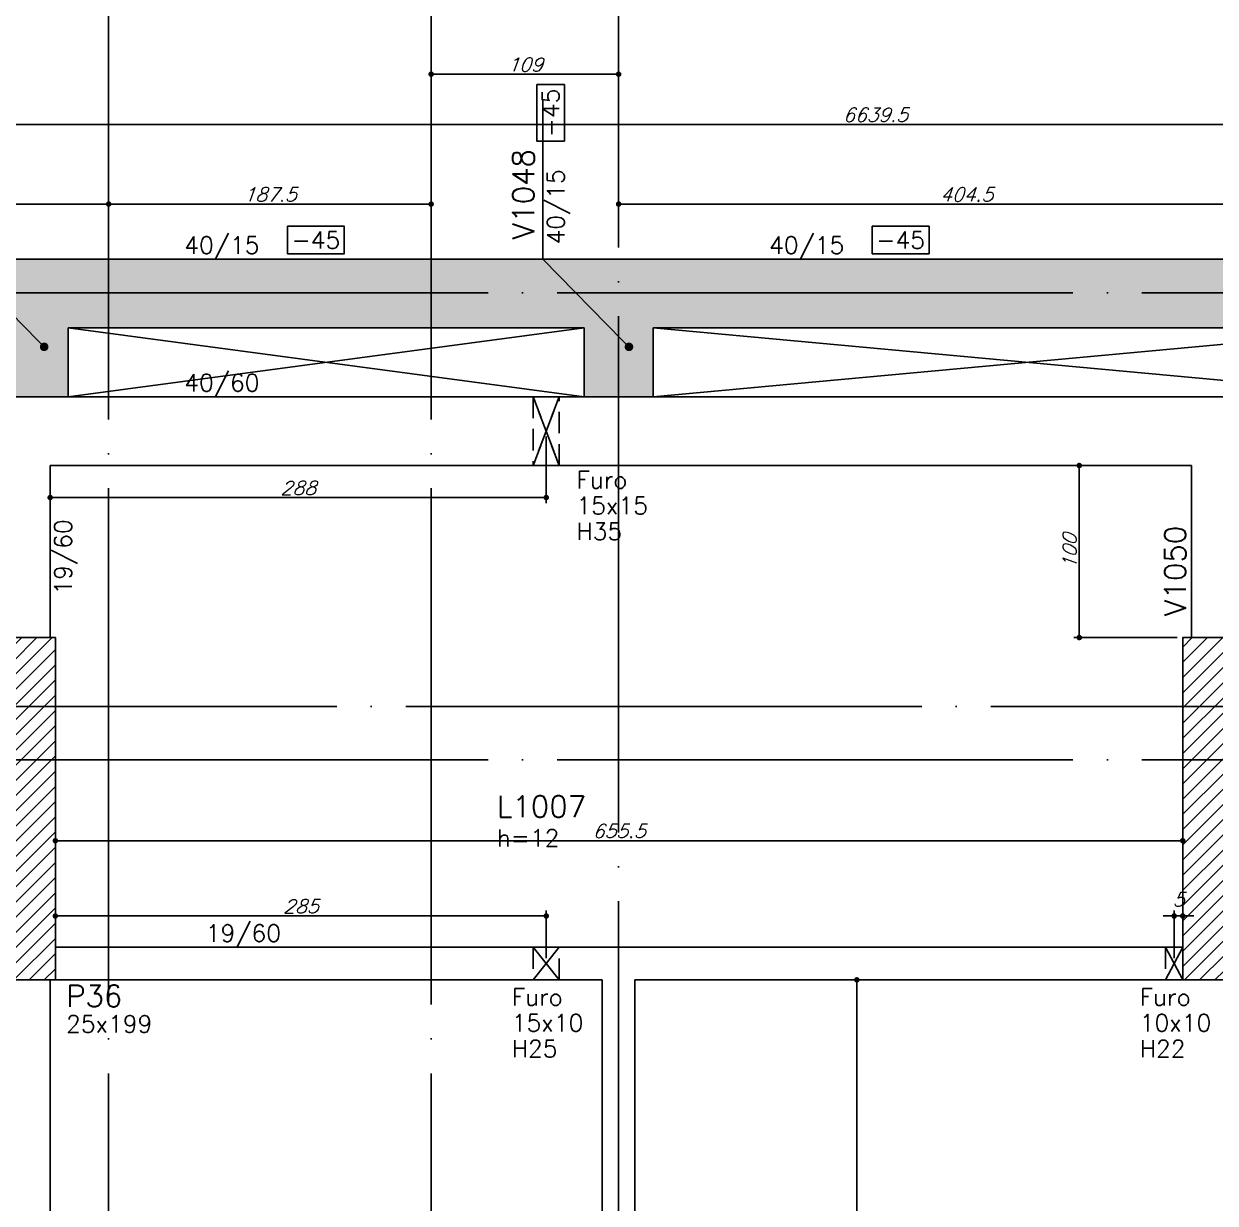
# Model space of a CAD drawing. Extents: x -4723 to 4922, y -2048 to 2452.
# Drawn here: x -555 to 137, y 1086 to 1771 of the extents above; entities that cross this region are included whole.
import ezdxf
from ezdxf import colors
from ezdxf.entities.mleader import LeaderData, LeaderLine
from ezdxf.enums import TextEntityAlignment as Align
from ezdxf.math import Vec2, Vec3

# ---------------------------------------------------------------- set-up
doc = ezdxf.new("R2010")
doc.units = 0
doc.header["$LTSCALE"] = 50
doc.header["$MEASUREMENT"] = 0
doc.linetypes.add('EIXO', pattern=[6.8, 6, -0.4, 0, -0.4])
doc.linetypes.add('HIDDEN', pattern=[0.375, 0.25, -0.125])
doc.layers.get('0').update_dxf_attribs({"linetype": 'CONTINUOUS'})
doc.layers.get('DEFPOINTS').update_dxf_attribs({"linetype": 'CONTINUOUS'})
for name, color, linetype in [('242', 3, 'CONTINUOUS'), ('F-AUX-RED', 1, 'CONTINUOUS'), ('F-COTAS', 106, 'CONTINUOUS'), ('F-COTAS-FUROS', 50, 'CONTINUOUS'), ('F-EIXO', 12, 'EIXO'), ('F-FURO-PAREDE', 2, 'HIDDEN'), ('F-FURO-PAREDE-TEXTOS', 2, 'CONTINUOUS'), ('F-LAJES-DIM', 2, 'CONTINUOUS'), ('F-LAJES-NOME', 4, 'CONTINUOUS'), ('F-PILARES-DIM', 172, 'CONTINUOUS'), ('F-PILARES-HACH', 174, 'CONTINUOUS'), ('F-PILARES-NOME', 170, 'CONTINUOUS'), ('F-PILARES-S', 170, 'CONTINUOUS'), ('F-TEXTO', 6, 'CONTINUOUS'), ('F-VIGAS', 3, 'CONTINUOUS'), ('F-VIGAS-DIM', 2, 'CONTINUOUS'), ('F-VIGAS-NOME', 4, 'CONTINUOUS'), ('F-VÃO', 1, 'CONTINUOUS')]:
    doc.layers.add(name, color=color, linetype=linetype)
doc.layers.add('F-DESNIVEL-5', color=7, linetype='CONTINUOUS', true_color=0xadd6ff)
doc.styles.add('CP-TEXT-INCL', font='simplex.shx', dxfattribs={"oblique": 20})
doc.styles.add('MCP', font='simplex.shx')
doc.styles.add('ROMANS', font='simplex.shx')
doc.styles.get("Standard").update_dxf_attribs({"font": 'simplex.shx'})
doc.dimstyles.new('CP-COTAS-50', dxfattribs={"dimscale": 0.64, "dimtxt": 12.5, "dimasz": 5, "dimexe": 5, "dimexo": 5, "dimgap": 2.5, "dimtad": 1, "dimdec": 1, "dimdsep": 46, "dimtxsty": 'CP-TEXT-INCL', "dimblk1": 'DOT', "dimblk2": 'DOT', "dimsah": 1, "dimcen": 9, "dimclrd": 256, "dimclre": 256, "dimclrt": 256, "dimadec": 0, "dimazin": 0, "dimtfac": 1, "dimtdec": 1, "dimtmove": 2, "dimatfit": 3, "dimldrblk": 'DOT', "dimfxl": 0, "dimtolj": 1, "dimarcsym": 0})

# ---------------------------------------------------------------- blocks, each defined once
blk = doc.blocks.new('*U8')
at = {"layer": 'F-VIGAS-DIM', "color": 1}
blk.add_lwpolyline([(0, 0), (33, 0), (33, 16), (0, 16)], close=True, dxfattribs=at)
at = {"layer": 'F-VIGAS-DIM', "style": 'MCP'}
blk.add_attdef('DIM', text='', height=10, dxfattribs=at).set_placement((16.5, 8), align=Align.MIDDLE_CENTER)
blk = doc.blocks.new('*U54')
at = {"layer": 'F-EIXO'}
blk.add_line((0, 0), (7197, 0), dxfattribs=at)
at = {"layer": 'F-TEXTO', "style": 'ROMANS'}
blk.add_attdef('EIXO', text='', height=17.5, dxfattribs=at).set_placement((-28.2072, 0), align=Align.MIDDLE_CENTER)
blk = doc.blocks.new('*U55')
at = {"layer": 'F-EIXO'}
blk.add_line((0, 0), (7285, 0), dxfattribs=at)
at = {"layer": 'F-TEXTO', "style": 'ROMANS'}
blk.add_attdef('EIXO', text='', height=17.5, dxfattribs=at).set_placement((-28.2072, 0), align=Align.MIDDLE_CENTER)
blk = doc.blocks.new('*U29')
at = {"layer": 'F-EIXO'}
blk.add_line((0, 0), (0, -2655), dxfattribs=at)
at = {"layer": 'F-TEXTO', "style": 'ROMANS'}
blk.add_attdef('EIXO', text='', height=17.5, rotation=360, dxfattribs=at).set_placement((0, 28.21), align=Align.MIDDLE_CENTER)
blk = doc.blocks.new('*U32')
at = {"layer": 'F-EIXO'}
blk.add_line((0, 0), (0, -2655), dxfattribs=at)
at = {"layer": 'F-TEXTO', "style": 'ROMANS'}
blk.add_attdef('EIXO', text='', height=17.5, rotation=360, dxfattribs=at).set_placement((0, 28.21), align=Align.MIDDLE_CENTER)
blk = doc.blocks.new('*U33')
at = {"layer": 'F-EIXO'}
blk.add_line((0, 0), (0, -2755), dxfattribs=at)
at = {"layer": 'F-TEXTO', "style": 'ROMANS'}
blk.add_attdef('EIXO', text='', height=17.5, rotation=360, dxfattribs=at).set_placement((0, 28.2072), align=Align.MIDDLE_CENTER)
blk = doc.blocks.new('*U43')
at = {"layer": 'F-EIXO'}
blk.add_line((0, 0), (7197, 0), dxfattribs=at)
at = {"layer": 'F-TEXTO', "style": 'ROMANS'}
blk.add_attdef('EIXO', text='', height=17.5, dxfattribs=at).set_placement((-28.2072, 0), align=Align.MIDDLE_CENTER)
blk = doc.blocks.new('_DOT')
at = {"color": 0, "linetype": 'ByBlock'}
blk.add_line((-0.5, 0), (-1, 0), dxfattribs=at)
at = {"color": 0, "linetype": 'ByBlock', "const_width": 0.5}
blk.add_lwpolyline([(-0.25, 0, 1), (0.25, 0, 1)], format="xyb", close=True, dxfattribs=at)
blk = doc.blocks.new('*D83')
at = {"layer": 'DEFPOINTS', "color": 0, "linetype": 'Continuous', "transparency": 16777216}
for p in [(-3379.97, 1712.77), (-3379.97, 1634.5), (3259.5, 1554.5)]:
    blk.add_point(p, dxfattribs=at)
at = {"layer": 'F-COTAS', "linetype": 'Continuous', "lineweight": -2, "transparency": 16777216}
for p, q in [((-3379.97, 1637.7), (-3379.97, 1715.97)), ((3256.3, 1712.77), (-3376.77, 1712.77)), ((3259.5, 1557.7), (3259.5, 1715.97))]:
    blk.add_line(p, q, dxfattribs=at)
at = {"layer": 'F-COTAS', "linetype": 'Continuous', "lineweight": -2, "transparency": 16777216, "xscale": 3.2, "yscale": 3.2, "zscale": 3.2, "rotation": 180}
blk.add_blockref('_DOT', (-3379.97, 1712.77), dxfattribs=at)
at = {"layer": 'F-COTAS', "linetype": 'Continuous', "lineweight": -2, "transparency": 16777216, "xscale": 3.2, "yscale": 3.2, "zscale": 3.2}
blk.add_blockref('_DOT', (3259.5, 1712.77), dxfattribs=at)
at = {"layer": 'F-COTAS', "linetype": 'Continuous', "transparency": 16777216, "insert": (-60.23, 1718.37), "char_height": 8, "attachment_point": 5, "style": 'CP-TEXT-INCL'}
blk.add_mtext('\\A1;6639.5', dxfattribs=at)
blk = doc.blocks.new('*D96')
at = {"layer": 'DEFPOINTS', "color": 0, "linetype": 'Continuous', "transparency": 16777216}
for p in [(-209.5, 1670.49), (195, 1670.49), (-209.5, 1666.49)]:
    blk.add_point(p, dxfattribs=at)
at = {"layer": 'F-COTAS', "linetype": 'Continuous', "lineweight": -2, "transparency": 16777216}
for p, q in [((-209.5, 1667.29), (-209.5, 1663.29)), ((191.8, 1666.49), (-206.3, 1666.49)), ((195, 1667.29), (195, 1663.29))]:
    blk.add_line(p, q, dxfattribs=at)
at = {"layer": 'F-COTAS', "linetype": 'Continuous', "lineweight": -2, "transparency": 16777216, "xscale": 3.2, "yscale": 3.2, "zscale": 3.2, "rotation": 180}
blk.add_blockref('_DOT', (-209.5, 1666.49), dxfattribs=at)
at = {"layer": 'F-COTAS', "linetype": 'Continuous', "lineweight": -2, "transparency": 16777216, "xscale": 3.2, "yscale": 3.2, "zscale": 3.2}
blk.add_blockref('_DOT', (195, 1666.49), dxfattribs=at)
at = {"layer": 'F-COTAS', "linetype": 'Continuous', "transparency": 16777216, "insert": (-7.25, 1672.09), "char_height": 8, "attachment_point": 5, "style": 'CP-TEXT-INCL'}
blk.add_mtext('\\A1;404.5', dxfattribs=at)
blk = doc.blocks.new('*D97')
at = {"layer": 'DEFPOINTS', "color": 0, "linetype": 'Continuous', "transparency": 16777216}
for p in [(-318.5, 1742), (-318.5, 1670.49), (-209.5, 1670.49)]:
    blk.add_point(p, dxfattribs=at)
at = {"layer": 'F-COTAS', "linetype": 'Continuous', "lineweight": -2, "transparency": 16777216}
for p, q in [((-318.5, 1673.69), (-318.5, 1745.2)), ((-212.7, 1742), (-315.3, 1742)), ((-209.5, 1673.69), (-209.5, 1745.2))]:
    blk.add_line(p, q, dxfattribs=at)
at = {"layer": 'F-COTAS', "linetype": 'Continuous', "lineweight": -2, "transparency": 16777216, "xscale": 3.2, "yscale": 3.2, "zscale": 3.2, "rotation": 180}
blk.add_blockref('_DOT', (-318.5, 1742), dxfattribs=at)
at = {"layer": 'F-COTAS', "linetype": 'Continuous', "lineweight": -2, "transparency": 16777216, "xscale": 3.2, "yscale": 3.2, "zscale": 3.2}
blk.add_blockref('_DOT', (-209.5, 1742), dxfattribs=at)
at = {"layer": 'F-COTAS', "linetype": 'Continuous', "transparency": 16777216, "insert": (-264, 1747.6), "char_height": 8, "attachment_point": 5, "style": 'CP-TEXT-INCL'}
blk.add_mtext('\\A1;109', dxfattribs=at)
blk = doc.blocks.new('*D98')
at = {"layer": 'DEFPOINTS', "color": 0, "linetype": 'Continuous', "transparency": 16777216}
for p in [(-506, 1670.49), (-318.5, 1670.49), (-506, 1666.49)]:
    blk.add_point(p, dxfattribs=at)
at = {"layer": 'F-COTAS', "linetype": 'Continuous', "lineweight": -2, "transparency": 16777216}
for p, q in [((-506, 1667.29), (-506, 1663.29)), ((-321.7, 1666.49), (-502.8, 1666.49)), ((-318.5, 1667.29), (-318.5, 1663.29))]:
    blk.add_line(p, q, dxfattribs=at)
at = {"layer": 'F-COTAS', "linetype": 'Continuous', "lineweight": -2, "transparency": 16777216, "xscale": 3.2, "yscale": 3.2, "zscale": 3.2, "rotation": 180}
blk.add_blockref('_DOT', (-506, 1666.49), dxfattribs=at)
at = {"layer": 'F-COTAS', "linetype": 'Continuous', "lineweight": -2, "transparency": 16777216, "xscale": 3.2, "yscale": 3.2, "zscale": 3.2}
blk.add_blockref('_DOT', (-318.5, 1666.49), dxfattribs=at)
at = {"layer": 'F-COTAS', "linetype": 'Continuous', "transparency": 16777216, "insert": (-412.25, 1672.09), "char_height": 8, "attachment_point": 5, "style": 'CP-TEXT-INCL'}
blk.add_mtext('\\A1;187.5', dxfattribs=at)
blk = doc.blocks.new('*D99')
at = {"layer": 'DEFPOINTS', "color": 0, "linetype": 'Continuous', "transparency": 16777216}
for p in [(-709.5, 1670.49), (-506, 1670.49), (-709.5, 1666.49)]:
    blk.add_point(p, dxfattribs=at)
at = {"layer": 'F-COTAS', "linetype": 'Continuous', "lineweight": -2, "transparency": 16777216}
for p, q in [((-709.5, 1667.29), (-709.5, 1663.29)), ((-509.2, 1666.49), (-706.3, 1666.49)), ((-506, 1667.29), (-506, 1663.29))]:
    blk.add_line(p, q, dxfattribs=at)
at = {"layer": 'F-COTAS', "linetype": 'Continuous', "lineweight": -2, "transparency": 16777216, "xscale": 3.2, "yscale": 3.2, "zscale": 3.2, "rotation": 180}
blk.add_blockref('_DOT', (-709.5, 1666.49), dxfattribs=at)
at = {"layer": 'F-COTAS', "linetype": 'Continuous', "lineweight": -2, "transparency": 16777216, "xscale": 3.2, "yscale": 3.2, "zscale": 3.2}
blk.add_blockref('_DOT', (-506, 1666.49), dxfattribs=at)
at = {"layer": 'F-COTAS', "linetype": 'Continuous', "transparency": 16777216, "insert": (-643, 1676), "char_height": 8, "attachment_point": 5, "style": 'CP-TEXT-INCL'}
blk.add_mtext('\\A1;203.5', dxfattribs=at)
blk = doc.blocks.new('*D167')
at = {"layer": 'DEFPOINTS', "color": 0, "linetype": 'Continuous', "transparency": 16777216}
for p in [(-71, 1215.5), (-71, 1215.5), (-71, 664.5)]:
    blk.add_point(p, dxfattribs=at)
at = {"layer": 'F-COTAS', "linetype": 'Continuous', "lineweight": -2, "transparency": 16777216}
blk.add_line((-71, 667.7), (-71, 1212.3), dxfattribs=at)
at = {"layer": 'F-COTAS', "linetype": 'Continuous', "lineweight": -2, "transparency": 16777216, "xscale": 3.2, "yscale": 3.2, "zscale": 3.2}
for p, rotation in [((-71, 1215.5), 90), ((-71, 664.5), 270)]:
    blk.add_blockref('_DOT', p, dxfattribs=dict(at, rotation=rotation))
at = {"layer": 'F-COTAS', "linetype": 'Continuous', "transparency": 16777216, "insert": (-76.6, 940), "char_height": 8, "attachment_point": 5, "rotation": 90, "style": 'CP-TEXT-INCL'}
blk.add_mtext('\\A1;551', dxfattribs=at)
blk = doc.blocks.new('*D224')
at = {"layer": 'DEFPOINTS', "color": 0, "linetype": 'Continuous', "transparency": 16777216}
for p in [(-537, 1296.4), (118.5, 1296.4), (118.5, 1296.4)]:
    blk.add_point(p, dxfattribs=at)
at = {"layer": 'F-COTAS', "linetype": 'Continuous', "lineweight": -2, "transparency": 16777216}
blk.add_line((-533.8, 1296.4), (115.3, 1296.4), dxfattribs=at)
at = {"layer": 'F-COTAS', "linetype": 'Continuous', "lineweight": -2, "transparency": 16777216, "xscale": 3.2, "yscale": 3.2, "zscale": 3.2, "rotation": 180}
blk.add_blockref('_DOT', (-537, 1296.4), dxfattribs=at)
at = {"layer": 'F-COTAS', "linetype": 'Continuous', "lineweight": -2, "transparency": 16777216, "xscale": 3.2, "yscale": 3.2, "zscale": 3.2}
blk.add_blockref('_DOT', (118.5, 1296.4), dxfattribs=at)
at = {"layer": 'F-COTAS', "linetype": 'Continuous', "transparency": 16777216, "insert": (-209.25, 1302), "char_height": 8, "attachment_point": 5, "style": 'CP-TEXT-INCL'}
blk.add_mtext('\\A1;655.5', dxfattribs=at)
blk = doc.blocks.new('*D282')
at = {"layer": 'DEFPOINTS', "color": 0, "linetype": 'Continuous', "transparency": 16777216}
for p in [(58.34, 1514.5), (87.13, 1514.5), (118.5, 1414.5)]:
    blk.add_point(p, dxfattribs=at)
at = {"layer": 'F-COTAS', "linetype": 'Continuous', "lineweight": -2, "transparency": 16777216}
for p, q in [((83.93, 1514.5), (55.14, 1514.5)), ((58.34, 1417.7), (58.34, 1511.3)), ((115.3, 1414.5), (55.14, 1414.5))]:
    blk.add_line(p, q, dxfattribs=at)
at = {"layer": 'F-COTAS', "linetype": 'Continuous', "lineweight": -2, "transparency": 16777216, "xscale": 3.2, "yscale": 3.2, "zscale": 3.2}
for p, rotation in [((58.34, 1514.5), 90), ((58.34, 1414.5), 270)]:
    blk.add_blockref('_DOT', p, dxfattribs=dict(at, rotation=rotation))
at = {"layer": 'F-COTAS', "linetype": 'Continuous', "transparency": 16777216, "insert": (52.74, 1464.5), "char_height": 8, "attachment_point": 5, "rotation": 90, "style": 'CP-TEXT-INCL'}
blk.add_mtext('\\A1;100', dxfattribs=at)
blk = doc.blocks.new('*D499')
at = {"layer": 'DEFPOINTS', "color": 0, "linetype": 'Continuous', "transparency": 16777216}
for p in [(-537, 1252.63), (-537, 1239.57), (-251.6, 1225)]:
    blk.add_point(p, dxfattribs=at)
at = {"layer": 'F-COTAS-FUROS', "linetype": 'Continuous', "lineweight": -2, "transparency": 16777216}
for p, q in [((-537, 1242.77), (-537, 1255.83)), ((-251.6, 1228.2), (-251.6, 1255.83)), ((-254.8, 1252.63), (-533.8, 1252.63))]:
    blk.add_line(p, q, dxfattribs=at)
at = {"layer": 'F-COTAS-FUROS', "linetype": 'Continuous', "lineweight": -2, "transparency": 16777216, "xscale": 3.2, "yscale": 3.2, "zscale": 3.2, "rotation": 180}
blk.add_blockref('_DOT', (-537, 1252.63), dxfattribs=at)
at = {"layer": 'F-COTAS-FUROS', "linetype": 'Continuous', "lineweight": -2, "transparency": 16777216, "xscale": 3.2, "yscale": 3.2, "zscale": 3.2}
blk.add_blockref('_DOT', (-251.6, 1252.63), dxfattribs=at)
at = {"layer": 'F-COTAS-FUROS', "linetype": 'Continuous', "transparency": 16777216, "insert": (-394.3, 1258.23), "char_height": 8, "attachment_point": 5, "style": 'CP-TEXT-INCL'}
blk.add_mtext('\\A1;285', dxfattribs=at)
blk = doc.blocks.new('*D500')
at = {"layer": 'DEFPOINTS', "color": 0, "linetype": 'Continuous', "transparency": 16777216}
for p in [(118.5, 1252.63), (118.5, 1243.5), (113.5, 1225)]:
    blk.add_point(p, dxfattribs=at)
at = {"layer": 'F-COTAS-FUROS', "linetype": 'Continuous', "lineweight": -2, "transparency": 16777216}
for p, q in [((113.5, 1228.2), (113.5, 1255.83)), ((118.5, 1246.7), (118.5, 1255.83)), ((110.3, 1252.63), (107.1, 1252.63)), ((113.5, 1252.63), (118.5, 1252.63)), ((121.7, 1252.63), (124.9, 1252.63))]:
    blk.add_line(p, q, dxfattribs=at)
at = {"layer": 'F-COTAS-FUROS', "linetype": 'Continuous', "lineweight": -2, "transparency": 16777216, "xscale": 3.2, "yscale": 3.2, "zscale": 3.2}
blk.add_blockref('_DOT', (113.5, 1252.63), dxfattribs=at)
at = {"layer": 'F-COTAS-FUROS', "linetype": 'Continuous', "lineweight": -2, "transparency": 16777216, "xscale": 3.2, "yscale": 3.2, "zscale": 3.2, "rotation": 180}
blk.add_blockref('_DOT', (118.5, 1252.63), dxfattribs=at)
at = {"layer": 'F-COTAS-FUROS', "linetype": 'Continuous', "transparency": 16777216, "insert": (116, 1262.23), "char_height": 8, "attachment_point": 5, "style": 'CP-TEXT-INCL'}
blk.add_mtext('\\A1;5', dxfattribs=at)
blk = doc.blocks.new('*D539')
at = {"layer": 'DEFPOINTS', "color": 0, "linetype": 'Continuous', "transparency": 16777216}
for p in [(-251.6, 1534.5), (-540, 1505.54), (-540, 1495.88)]:
    blk.add_point(p, dxfattribs=at)
at = {"layer": 'F-COTAS-FUROS', "linetype": 'Continuous', "lineweight": -2, "transparency": 16777216}
for p, q in [((-251.6, 1531.3), (-251.6, 1492.68)), ((-540, 1502.34), (-540, 1492.68)), ((-254.8, 1495.88), (-536.8, 1495.88))]:
    blk.add_line(p, q, dxfattribs=at)
at = {"layer": 'F-COTAS-FUROS', "linetype": 'Continuous', "lineweight": -2, "transparency": 16777216, "xscale": 3.2, "yscale": 3.2, "zscale": 3.2, "rotation": 180}
blk.add_blockref('_DOT', (-540, 1495.88), dxfattribs=at)
at = {"layer": 'F-COTAS-FUROS', "linetype": 'Continuous', "lineweight": -2, "transparency": 16777216, "xscale": 3.2, "yscale": 3.2, "zscale": 3.2}
blk.add_blockref('_DOT', (-251.6, 1495.88), dxfattribs=at)
at = {"layer": 'F-COTAS-FUROS', "linetype": 'Continuous', "transparency": 16777216, "insert": (-395.8, 1501.48), "char_height": 8, "attachment_point": 5, "style": 'CP-TEXT-INCL'}
blk.add_mtext('\\A1;288', dxfattribs=at)

msp = doc.modelspace()

# ---------------------------------------------------------------- hatches: boundary and pattern name
at = {"layer": 'F-PILARES-HACH', "linetype": 'Continuous'}
h = msp.add_hatch(dxfattribs=at)
h.set_pattern_fill('ANSI31', color=256, scale=50, style=0)
h.paths.add_polyline_path([(-562, 1215.5), (-537, 1215.5), (-537, 1414.5), (-562, 1414.5)], flags=16)
h = msp.add_hatch(dxfattribs=at)
h.set_pattern_fill('ANSI31', color=256, scale=50, style=0)
h.paths.add_polyline_path([(118.5, 1215.5), (142.5, 1215.5), (142.5, 1414.5), (118.5, 1414.5)], flags=16)

# ---------------------------------------------------------------- linework, layer by layer
at = {"layer": '242', "linetype": 'Continuous'}
for p, q in [((-549.5, 1315), (-549.5, 1315)), ((130.5, 1315), (130.5, 1315))]:
    msp.add_line(p, q, dxfattribs=at)
at = {"layer": 'F-DESNIVEL-5', "linetype": 'Continuous'}
for points in [[(-889.5, 1594.5), (-549.5, 1594.5), (-549.5, 1634.5)], [(-889.5, 1594.5), (-549.5, 1634.5), (-889.5, 1634.5)], [(-549.5, 1594.5), (-209.5, 1594.5), (-209.5, 1634.5)], [(-549.5, 1594.5), (-209.5, 1634.5), (-549.5, 1634.5)], [(-549.5, 1594.5), (-549.5, 1634.5), (-549.5, 1594.5)], [(-209.5, 1594.5), (265.5, 1594.5), (265.5, 1634.5)], [(-209.5, 1594.5), (265.5, 1634.5), (-209.5, 1634.5)], [(-209.5, 1594.5), (-209.5, 1634.5), (-209.5, 1594.5)], [(-529.5, 1554.5), (-529.5, 1594.5), (-569.5, 1594.5)], [(-529.5, 1554.5), (-569.5, 1594.5), (-569.5, 1554.5)], [(-189.5, 1554.5), (-189.5, 1594.5), (-229.5, 1594.5)], [(-189.5, 1554.5), (-229.5, 1594.5), (-229.5, 1554.5)], [(-529.5, 1554.5), (-569.5, 1554.5), (-529.5, 1554.5)], [(-189.5, 1554.5), (-229.5, 1554.5), (-189.5, 1554.5)]]:
    msp.add_solid(points, dxfattribs=at)
at = {"layer": 'F-FURO-PAREDE'}
for points in [[(-251.6, 1534.5), (-259.1, 1514.5), (-244.1, 1514.5), (-251.6, 1534.5), (-244.1, 1514.5), (-244.1, 1554.5), (-251.6, 1534.5), (-244.1, 1554.5), (-259.1, 1554.5), (-251.6, 1534.5), (-259.1, 1554.5), (-259.1, 1514.5), (-251.6, 1534.5)], [(-251.6, 1225), (-259.1, 1215.5), (-244.1, 1215.5), (-251.6, 1225), (-244.1, 1215.5), (-244.1, 1234.5), (-251.6, 1225), (-244.1, 1234.5), (-259.1, 1234.5), (-251.6, 1225), (-259.1, 1234.5), (-259.1, 1215.5), (-251.6, 1225)], [(113.5, 1225), (108.5, 1215.5), (118.5, 1215.5), (113.5, 1225), (118.5, 1215.5), (118.5, 1234.5), (113.5, 1225), (118.5, 1234.5), (108.5, 1234.5), (113.5, 1225), (108.5, 1234.5), (108.5, 1215.5), (113.5, 1225)]]:
    msp.add_lwpolyline(points, dxfattribs=at)
at = {"layer": 'F-PILARES-S', "linetype": 'Continuous'}
for points in [[(-562, 1215.5), (-537, 1215.5), (-537, 1414.5), (-562, 1414.5), (-562, 1215.5)], [(118.5, 1215.5), (142.5, 1215.5), (142.5, 1414.5), (118.5, 1414.5), (118.5, 1215.5)]]:
    msp.add_lwpolyline(points, dxfattribs=at)
at = {"layer": 'F-VIGAS'}
for points in [[(-549.5, 1634.5), (-889.5, 1634.5)], [(-209.5, 1634.5), (-549.5, 1634.5)], [(265.5, 1634.5), (-209.5, 1634.5)], [(-529.5, 1594.5), (-229.5, 1594.5)], [(-529.5, 1554.5), (-529.5, 1594.5)], [(-229.5, 1594.5), (-229.5, 1554.5)], [(-189.5, 1594.5), (245.5, 1594.5)], [(-189.5, 1554.5), (-189.5, 1594.5)], [(615, 1554.5), (-1229.5, 1554.5)], [(-540, 1414.5), (-540, 1514.5)], [(-540, 1514.5), (-209.5, 1514.5)], [(-209.5, 1514.5), (123.5, 1514.5)], [(123.5, 1514.5), (123.5, 1414.5)], [(-209.5, 1234.5), (-537, 1234.5)], [(118.5, 1234.5), (-209.5, 1234.5)], [(-540, 844.5), (-540, 1215.5)], [(-537, 1215.5), (-219, 1215.5)], [(-219, 1215.5), (-219, 883.5)], [(-200, 883.5), (-200, 1215.5)], [(-200, 1215.5), (118.5, 1215.5)]]:
    msp.add_lwpolyline(points, dxfattribs=at)
at = {"layer": 'F-VÃO'}
for p, q in [((-529.5, 1554.5), (-229.5, 1594.5)), ((-529.5, 1594.5), (-229.5, 1554.5)), ((-189.5, 1554.5), (245.5, 1594.5)), ((-189.5, 1594.5), (245.5, 1554.5)), ((-569.5, 1554.5), (-529.5, 1554.5)), ((-569.5, 1554.5), (-529.5, 1554.5))]:
    msp.add_line(p, q, dxfattribs=at)

# ---------------------------------------------------------------- block references
at = {"layer": 'F-EIXO', "linetype": 'Continuous'}
for name, p in [('*U33', (-209.5, 1941.3568)), ('*U29', (-506, 1841.3568)), ('*U32', (-318.5, 1841.3568)), ('*U43', (-3646.3202, 1615)), ('*U55', (-3734.2742, 1374.5)), ('*U54', (-3646.3202, 1343.5))]:
    msp.add_blockref(name, p, dxfattribs=at)
at = {"layer": 'F-VIGAS-DIM', "linetype": 'Continuous', "rotation": 90}
msp.add_blockref('*U8', (-241, 1703), dxfattribs=at).add_auto_attribs({'DIM': '-45'})
at = {"layer": 'F-VIGAS-DIM', "linetype": 'Continuous'}
for p in [(-402, 1637.625), (-62, 1637.625)]:
    msp.add_blockref('*U8', p, dxfattribs=at).add_auto_attribs({'DIM': '-45'})

# ---------------------------------------------------------------- texts
at = {"layer": 'F-FURO-PAREDE-TEXTOS', "linetype": 'Continuous', "style": 'MCP'}
for s, p in [('Furo', (-234.00665, 1501.23713)), ('15x15', (-234.00665, 1486.23713)), ('H35', (-234.00665, 1471.23713)), ('Furo', (-271.6, 1200.5)), ('Furo', (93.5, 1200.5)), ('15x10', (-271.6, 1185.5)), ('10x10', (93.5, 1185.5)), ('H25', (-271.6, 1170.5)), ('H22', (93.5, 1170.5))]:
    msp.add_text(s, height=10, dxfattribs=at).set_placement(p)
at = {"layer": 'F-LAJES-DIM', "linetype": 'Continuous', "style": 'MCP'}
msp.add_text('h=12', height=10, dxfattribs=at).set_placement((-280.35544, 1292.99071))
at = {"layer": 'F-LAJES-NOME', "linetype": 'Continuous', "style": 'MCP'}
msp.add_text('L1007', height=12.5, dxfattribs=at).set_placement((-280.35544, 1309.99071))
at = {"layer": 'F-PILARES-DIM', "linetype": 'Continuous', "style": 'MCP'}
msp.add_text('25x199', height=10, dxfattribs=at).set_placement((-530.75, 1184.875))
at = {"layer": 'F-PILARES-NOME', "linetype": 'Continuous', "style": 'MCP'}
msp.add_text('P36', height=12.5, dxfattribs=at).set_placement((-530.75, 1199.875))
at = {"layer": 'F-VIGAS-DIM', "linetype": 'Continuous', "style": 'MCP'}
for s, p in [('40/15', (-241, 1643)), ('19/60', (-527.5, 1439.5))]:
    msp.add_text(s, height=10, rotation=90, dxfattribs=at).set_placement(p)
for s, p in [('40/15', (-462, 1637.625)), ('40/15', (-122, 1637.625)), ('40/60', (-462, 1557.625)), ('19/60', (-449.5, 1237.625))]:
    msp.add_text(s, height=10, dxfattribs=at).set_placement(p)
at = {"layer": 'F-VIGAS-NOME', "linetype": 'Continuous', "style": 'MCP'}
for s, p in [('V1048', (-258.625, 1646)), ('V1050', (120.375, 1427))]:
    msp.add_text(s, height=12.5, rotation=90, dxfattribs=at).set_placement(p)

# ---------------------------------------------------------------- dimensions: what is measured, and where the dimension line sits
at = {"layer": 'F-COTAS', "linetype": 'Continuous'}
for base, p1, p2, picture, middle in [((-318.5, 1742), (-209.5, 1670.48576), (-318.5, 1670.48576), '*D97', (-264, 1747.6)), ((-3379.97, 1712.76675), (3259.5, 1554.5), (-3379.97, 1634.5), '*D83', (-60.235, 1718.36675)), ((-506, 1666.48576), (-318.5, 1670.48576), (-506, 1670.48576), '*D98', (-412.25, 1672.08576)), ((-209.5, 1666.48576), (195, 1670.48576), (-209.5, 1670.48576), '*D96', (-7.25, 1672.08576))]:
    dim = msp.add_linear_dim(base=base, p1=p1, p2=p2, dimstyle='CP-COTAS-50', dxfattribs=at)
    dim.commit()
    dim.dimension.update_dxf_attribs({"geometry": picture, "text_midpoint": middle})
dim = msp.add_linear_dim(base=(-709.5, 1666.48576), p1=(-506, 1670.48576), p2=(-709.5, 1670.48576), dimstyle='CP-COTAS-50', dxfattribs=at)
dim.commit()
dim.dimension.update_dxf_attribs({"geometry": '*D99', "text_midpoint": (-643, 1676), "dimtype": 160})
for base, p1, p2, angle, picture, middle in [((58.33539, 1514.5), (118.5, 1414.5), (87.12631, 1514.5), 90, '*D282', (52.73539, 1464.5)), ((118.5, 1296.40144), (-537, 1296.40144), (118.5, 1296.40144), 180, '*D224', (-209.25, 1302.00144)), ((-71.00373, 1215.5), (-71.00373, 664.5), (-71.00373, 1215.5), 270, '*D167', (-76.60373, 940))]:
    dim = msp.add_linear_dim(base=base, p1=p1, p2=p2, angle=angle, dimstyle='CP-COTAS-50', dxfattribs=at)
    dim.commit()
    dim.dimension.update_dxf_attribs({"geometry": picture, "text_midpoint": middle})
at = {"layer": 'F-COTAS-FUROS', "linetype": 'Continuous'}
for base, p1, p2, picture, middle in [((-540, 1495.8813), (-251.6, 1534.5), (-540, 1505.54328), '*D539', (-395.8, 1501.4813)), ((-537, 1252.63084), (-251.6, 1225), (-537, 1239.57491), '*D499', (-394.3, 1258.23084)), ((118.5, 1252.63084), (113.5, 1225), (118.5, 1243.50264), '*D500', (116, 1262.23084))]:
    dim = msp.add_linear_dim(base=base, p1=p1, p2=p2, dimstyle='CP-COTAS-50', override={"dimdec": 0, "dimfxl": 7.5}, dxfattribs=at)
    dim.commit()
    dim.dimension.update_dxf_attribs({"geometry": picture, "text_midpoint": middle})

# ---------------------------------------------------------------- leaders
at = {"layer": 'F-AUX-RED', "linetype": 'Continuous'}
ml = msp.add_multileader_mtext('Standard', dxfattribs=at)
ml.set_content('', color=256)
ml.set_leader_properties()
ml.set_arrow_properties(name='DOT')
ml.build(insert=Vec2(0, 0))
ml.multileader.update_dxf_attribs({"text_right_attachment_type": 6, "dogleg_length": 0.36, "arrow_head_size": 5})
ctx = ml.context
ctx.base_point, ctx.char_height, ctx.arrow_head_size, ctx.landing_gap_size, ctx.plane_origin, ctx.plane_x_axis, ctx.plane_y_axis = Vec3(-593.5, 1727.5), 0.18, 5, 0.09, Vec3(-543.5, 1583.5), Vec3(0, 1), Vec3(-1, 0)
ctx.right_attachment = 6
notes = []
notes.append((ctx, [(0, (1, 1, 0), (-593.5, 1634.5), (0, 1), 93, [(0, [(-543.5, 1583.5)], 0, [])])]))
ctx.mtext.insert, ctx.mtext.text_direction, ctx.mtext.rotation, ctx.mtext.flow_direction = Vec3(-593.59, 1727.59), Vec3(0, 1), 1.570796327, 5
ml = msp.add_multileader_mtext('Standard', dxfattribs=at)
ml.set_content('', color=256)
ml.set_leader_properties()
ml.set_arrow_properties(name='DOT')
ml.build(insert=Vec2(0, 0))
ml.multileader.update_dxf_attribs({"text_right_attachment_type": 6, "dogleg_length": 0.36, "arrow_head_size": 5})
ctx = ml.context
ctx.base_point, ctx.char_height, ctx.arrow_head_size, ctx.landing_gap_size, ctx.plane_origin, ctx.plane_x_axis, ctx.plane_y_axis = Vec3(-253.5, 1727.5), 0.18, 5, 0.09, Vec3(-203.5, 1583.5), Vec3(0, 1), Vec3(-1, 0)
ctx.right_attachment = 6
notes.append((ctx, [(0, (1, 1, 0), (-253.5, 1634.5), (0, 1), 93, [(0, [(-203.5, 1583.5)], 0, [])])]))
ctx.mtext.insert, ctx.mtext.text_direction, ctx.mtext.rotation, ctx.mtext.flow_direction = Vec3(-253.59, 1727.59), Vec3(0, 1), 1.570796327, 5
for ctx, leaders in notes:
    for number, flags, end, landing, length, lines in leaders:
        leader = LeaderData()
        leader.index, (leader.has_last_leader_line, leader.has_dogleg_vector, leader.attachment_direction) = number, flags
        leader.last_leader_point, leader.dogleg_vector, leader.dogleg_length = Vec3(end), Vec3(landing), length
        for number, points, colour, breaks in lines:
            line = LeaderLine()
            line.index, line.vertices, line.color, line.breaks = number, Vec3.list(points), colors.encode_raw_color(colour), breaks
            leader.lines.append(line)
        ctx.leaders.append(leader)

doc.saveas('drawing.dxf')
